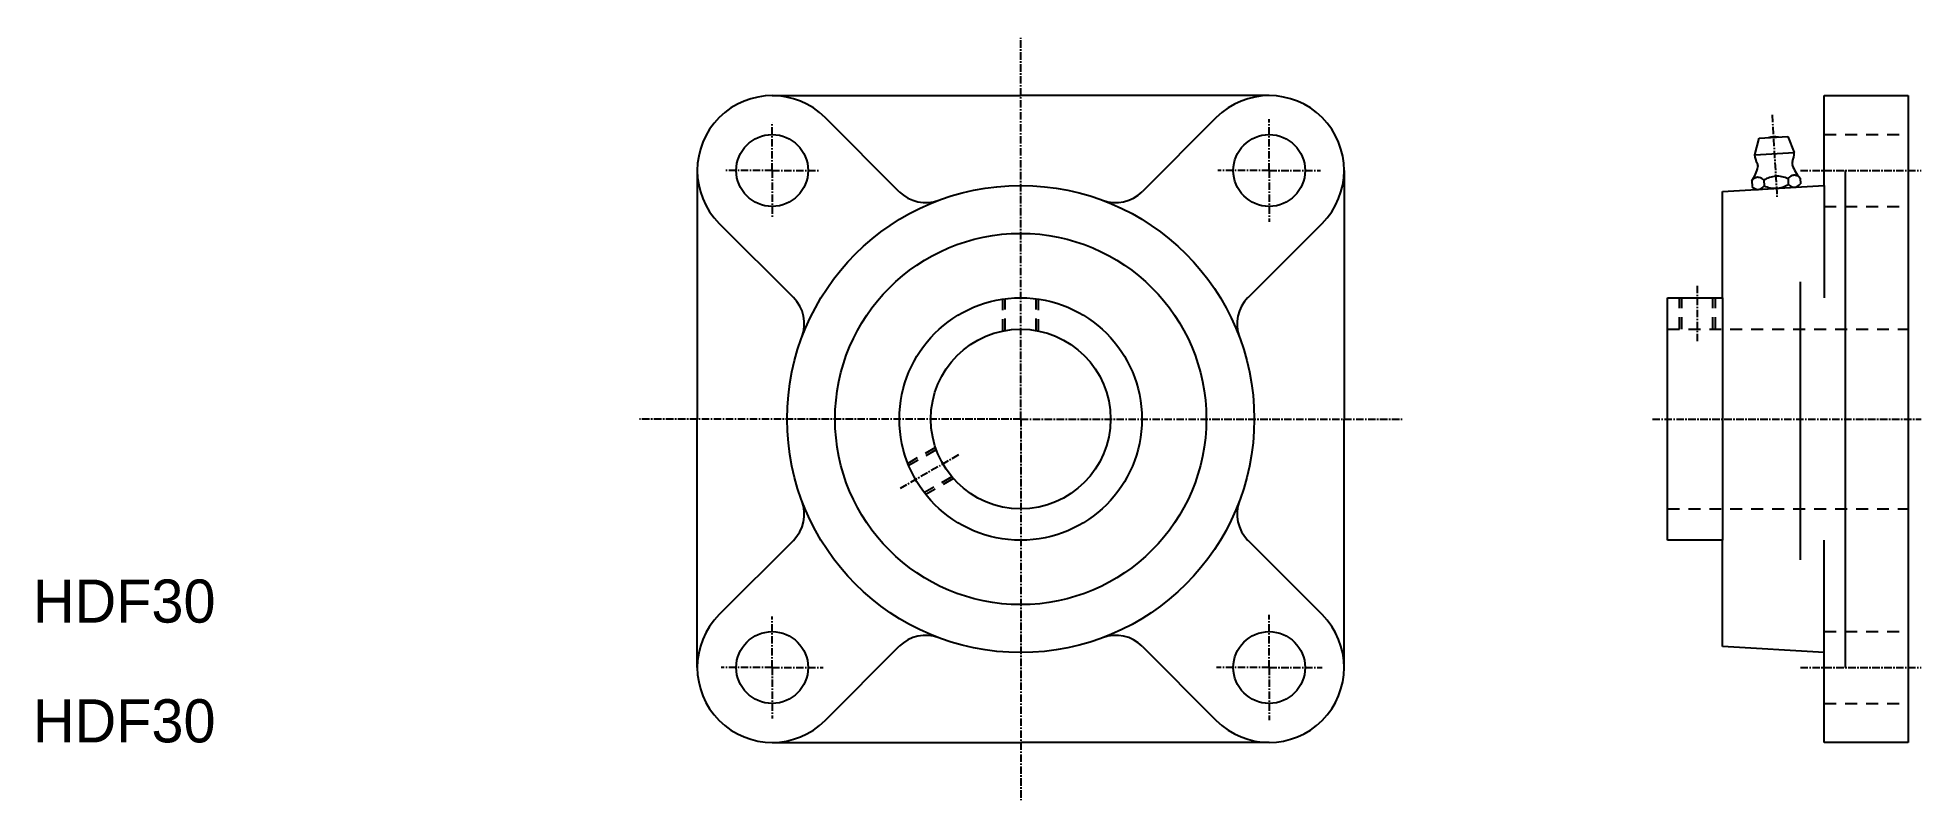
# Model space of a CAD drawing. Extents: x 120 to 434, y 93 to 220.
import ezdxf
from ezdxf.enums import TextEntityAlignment as Align

# ---------------------------------------------------------------- set-up
doc = ezdxf.new("R2010")
doc.units = 0
doc.linetypes.add('CENTER', pattern=[2, 1.25, -0.25, 0.25, -0.25])
doc.linetypes.add('DASHED', pattern=[3.5, 2, -1.5])
doc.layers.get('0').update_dxf_attribs({"linetype": 'CONTINUOUS'})
doc.layers.add('CENTER', color=1, linetype='CENTER')

msp = doc.modelspace()

# ---------------------------------------------------------------- linework, layer by layer
for p, q in [((242.6, 210.62), (284.1, 210.62)), ((325.6, 210.62), (284.1, 210.62)), ((418.3, 210.62), (432.3, 210.62)), ((418.3, 195.62), (418.3, 210.62)), ((432.3, 210.62), (432.3, 156.62)), ((263.82, 194.58), (251.44, 206.96)), ((316.76, 206.96), (304.38, 194.58)), ((230.1, 198.12), (230.1, 156.62)), ((338.1, 198.12), (338.1, 156.62)), ((401.3, 194.62), (418.3, 195.62)), ((410.3, 195.15), (410.3, 195.15)), ((418.3, 195.62), (418.3, 176.87)), ((421.8, 198.12), (421.8, 115.12)), ((401.3, 176.87), (401.3, 194.62)), ((233.76, 189.28), (246.15, 176.9)), ((322.06, 176.9), (334.44, 189.28)), ((414.3, 133.12), (414.3, 179.53)), ((392.1, 136.37), (392.1, 176.87)), ((392.1, 176.87), (401.3, 176.87)), ((401.3, 176.87), (401.3, 136.37)), ((230.1, 115.12), (230.1, 156.62)), ((338.1, 115.12), (338.1, 156.62)), ((432.3, 156.62), (432.3, 102.62)), ((246.15, 136.35), (233.76, 123.96)), ((334.44, 123.96), (322.06, 136.35)), ((401.3, 136.37), (392.1, 136.37)), ((401.3, 118.62), (401.3, 136.37)), ((418.3, 117.62), (418.3, 136.37)), ((251.44, 106.28), (263.82, 118.67)), ((304.38, 118.67), (316.76, 106.28)), ((418.3, 117.62), (401.3, 118.62)), ((418.3, 102.62), (418.3, 117.62)), ((242.6, 102.62), (284.1, 102.62)), ((325.6, 102.62), (284.1, 102.62)), ((432.3, 102.62), (418.3, 102.62))]:
    msp.add_line(p, q)
at = {"linetype": 'CONTINUOUS'}
for p, q in [((406.67, 200.75), (407.41, 203.5)), ((407.41, 203.5), (412.2, 203.78)), ((412.2, 203.78), (413.26, 201.14)), ((406.67, 200.75), (413.26, 201.14)), ((406.17, 196.39), (406.23, 195.44)), ((407.01, 194.96), (413.6, 195.35)), ((408.19, 196.51), (408.25, 195.56)), ((410.3, 195.16), (410.3, 195.16)), ((412.24, 196.74), (412.29, 195.8)), ((414.26, 196.86), (414.31, 195.92))]:
    msp.add_line(p, q, dxfattribs=at)
at = {"color": 3, "linetype": 'DASHED'}
for p, q in [((418.3, 204.12), (432.3, 204.12)), ((418.3, 192.12), (432.3, 192.12)), ((281.1, 171.32), (281.1, 176.65)), ((281.51, 171.4), (281.51, 176.71)), ((286.7, 171.4), (286.7, 176.71)), ((287.1, 171.32), (287.1, 176.65)), ((394.1, 171.62), (394.1, 176.87)), ((394.51, 171.62), (394.51, 176.87)), ((399.7, 171.62), (399.7, 176.87)), ((400.1, 171.62), (400.1, 176.87)), ((392.1, 171.62), (432.3, 171.62)), ((269.87, 151.87), (265.26, 149.21)), ((270.01, 151.48), (265.41, 148.83)), ((272.6, 146.99), (268.01, 144.33)), ((272.87, 146.68), (268.26, 144.01)), ((392.1, 141.62), (432.3, 141.62)), ((418.3, 121.12), (432.3, 121.12)), ((418.3, 109.12), (432.3, 109.12))]:
    msp.add_line(p, q, dxfattribs=at)
for centre, radius in [((242.6, 198.12), 6), ((325.6, 198.12), 6), ((284.1, 156.62), 39), ((284.1, 156.62), 31), ((284.1, 156.62), 20.25), ((284.1, 156.62), 15), ((242.6, 115.12), 6), ((325.6, 115.12), 6)]:
    msp.add_circle(centre, radius)
for centre, radius, start, end in [((242.6, 198.12), 12.5, 45, 225), ((325.6, 198.12), 12.5, 315, 135), ((268.24, 198.99), 6.24, 225, 290.5288), ((299.97, 198.99), 6.24, 249.4712, 315), ((241.73, 172.49), 6.24, 339.4712, 45), ((326.47, 172.49), 6.24, 135, 200.5288), ((241.73, 140.76), 6.24, 315, 20.5288), ((326.47, 140.76), 6.24, 159.4712, 225), ((242.6, 115.12), 12.5, 135, 315), ((325.6, 115.12), 12.5, 225, 45), ((268.24, 114.26), 6.24, 69.4712, 135), ((299.97, 114.26), 6.24, 45, 110.5288)]:
    msp.add_arc(centre, radius, start, end)
at = {"linetype": 'CONTINUOUS'}
for centre, radius, start, end in [((409.98, 200.56), 3.2, 77.9877, 108.7453), ((401.34, 199.94), 6, 323.704, 348.1348), ((409.96, 200.95), 3.3, 183.3665, 210.4172), ((406.43, 198.87), 0.8, 348.1339, 30.4361), ((413.72, 199.3), 0.8, 156.2969, 198.5991), ((418.64, 200.96), 6, 198.5982, 223.029), ((409.96, 200.95), 3.3, 336.3158, 3.3665), ((407.38, 195.53), 1.48, 109.9574, 144.4946), ((407.32, 196.44), 1.48, 222.2491, 256.7756), ((407.22, 195.88), 1.1, 78.4079, 108.3251), ((407.2, 196.07), 1.1, 258.4079, 288.3251), ((407.1, 195.51), 1.48, 42.2384, 76.7756), ((407.04, 196.42), 1.48, 289.9574, 324.4948), ((411.01, 191.84), 5.45, 109.9474, 121.0922), ((410.5, 200.53), 5.44, 245.6409, 256.7856), ((410.42, 193.12), 4.04, 78.4166, 108.3164), ((410.06, 199.19), 4.04, 258.4166, 288.3164), ((409.99, 191.78), 5.44, 65.6366, 76.7856), ((409.48, 200.47), 5.45, 289.9474, 301.0964), ((413.44, 195.88), 1.48, 109.9574, 144.4946), ((413.39, 196.8), 1.48, 222.2491, 256.7756), ((413.28, 196.23), 1.1, 78.4079, 108.3251), ((413.27, 196.43), 1.1, 258.4079, 288.3251), ((413.16, 195.87), 1.48, 42.2384, 76.7756), ((413.11, 196.78), 1.48, 289.9574, 324.4948)]:
    msp.add_arc(centre, radius, start, end, dxfattribs=at)
at = {"layer": 'CENTER', "color": 1, "linetype": 'CENTER'}
for p, q in [((284.1, 156.62), (284.1, 220.3)), ((242.6, 198.12), (242.6, 206.13)), ((325.6, 198.12), (325.6, 206.71)), ((409.58, 207.42), (410.39, 193.71)), ((242.6, 198.12), (234.6, 198.12)), ((242.6, 198.12), (242.6, 190.12)), ((242.6, 198.12), (250.6, 198.12)), ((325.6, 198.12), (317.01, 198.12)), ((325.6, 198.12), (325.6, 189.53)), ((325.6, 198.12), (334.19, 198.12)), ((414.3, 198.12), (434.5, 198.12)), ((397.1, 169.62), (397.1, 178.87)), ((284.1, 156.62), (220.43, 156.62)), ((284.1, 156.62), (347.78, 156.62)), ((284.1, 156.62), (284.1, 92.95)), ((389.59, 156.62), (434.5, 156.62)), ((273.71, 150.62), (263.97, 145)), ((242.6, 115.12), (242.6, 123.62)), ((325.6, 115.12), (325.6, 123.94)), ((242.6, 115.12), (234.1, 115.12)), ((242.6, 115.12), (242.6, 106.62)), ((242.6, 115.12), (251.1, 115.12)), ((325.6, 115.12), (316.79, 115.12)), ((325.6, 115.12), (325.6, 106.31)), ((325.6, 115.12), (334.42, 115.12)), ((414.3, 115.12), (434.5, 115.12))]:
    msp.add_line(p, q, dxfattribs=at)

# ---------------------------------------------------------------- texts
for p in [(134.4, 122.62), (134.4, 102.62)]:
    msp.add_text('HDF30', height=7.2).set_placement(p, align=Align.CENTER)

doc.saveas('drawing.dxf')
